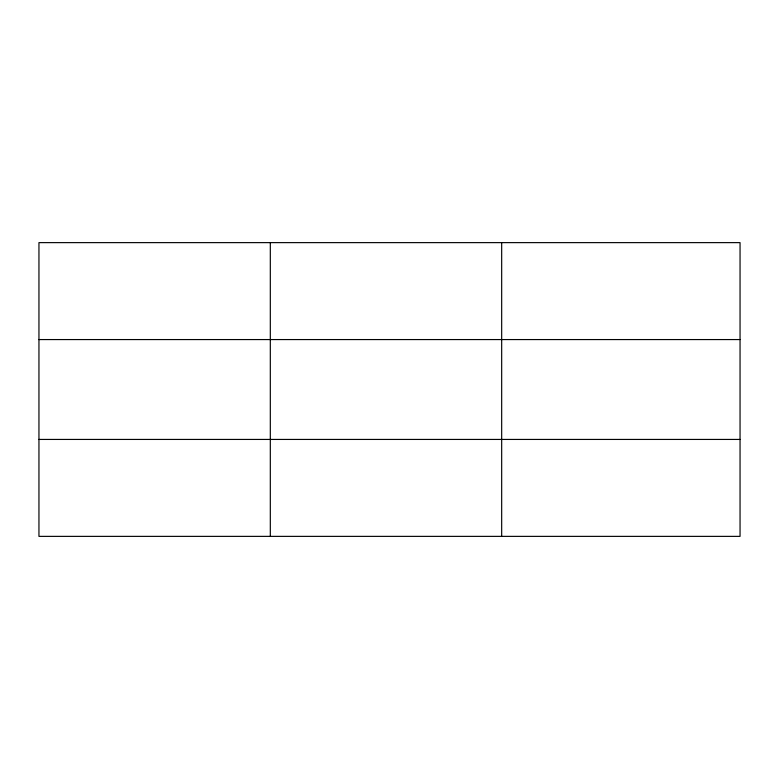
<?xml version="1.0" encoding="UTF-8"?>
<svg xmlns="http://www.w3.org/2000/svg" width="779" height="779" viewBox="0 0 779 779"><rect width="100%" height="100%" fill="white"/><g stroke="black" fill="none" stroke-linecap="round" stroke-linejoin="round"><path stroke-width="1.17" d="M270.313 536.371L270.313 242.629M501.676 536.371L501.676 242.629M740.05 339.566L740.05 242.629L38.95 242.629L38.95 536.371L740.05 536.371L740.05 339.566L38.95 339.566M38.95 439.434L740.05 439.434"/></g></svg>
